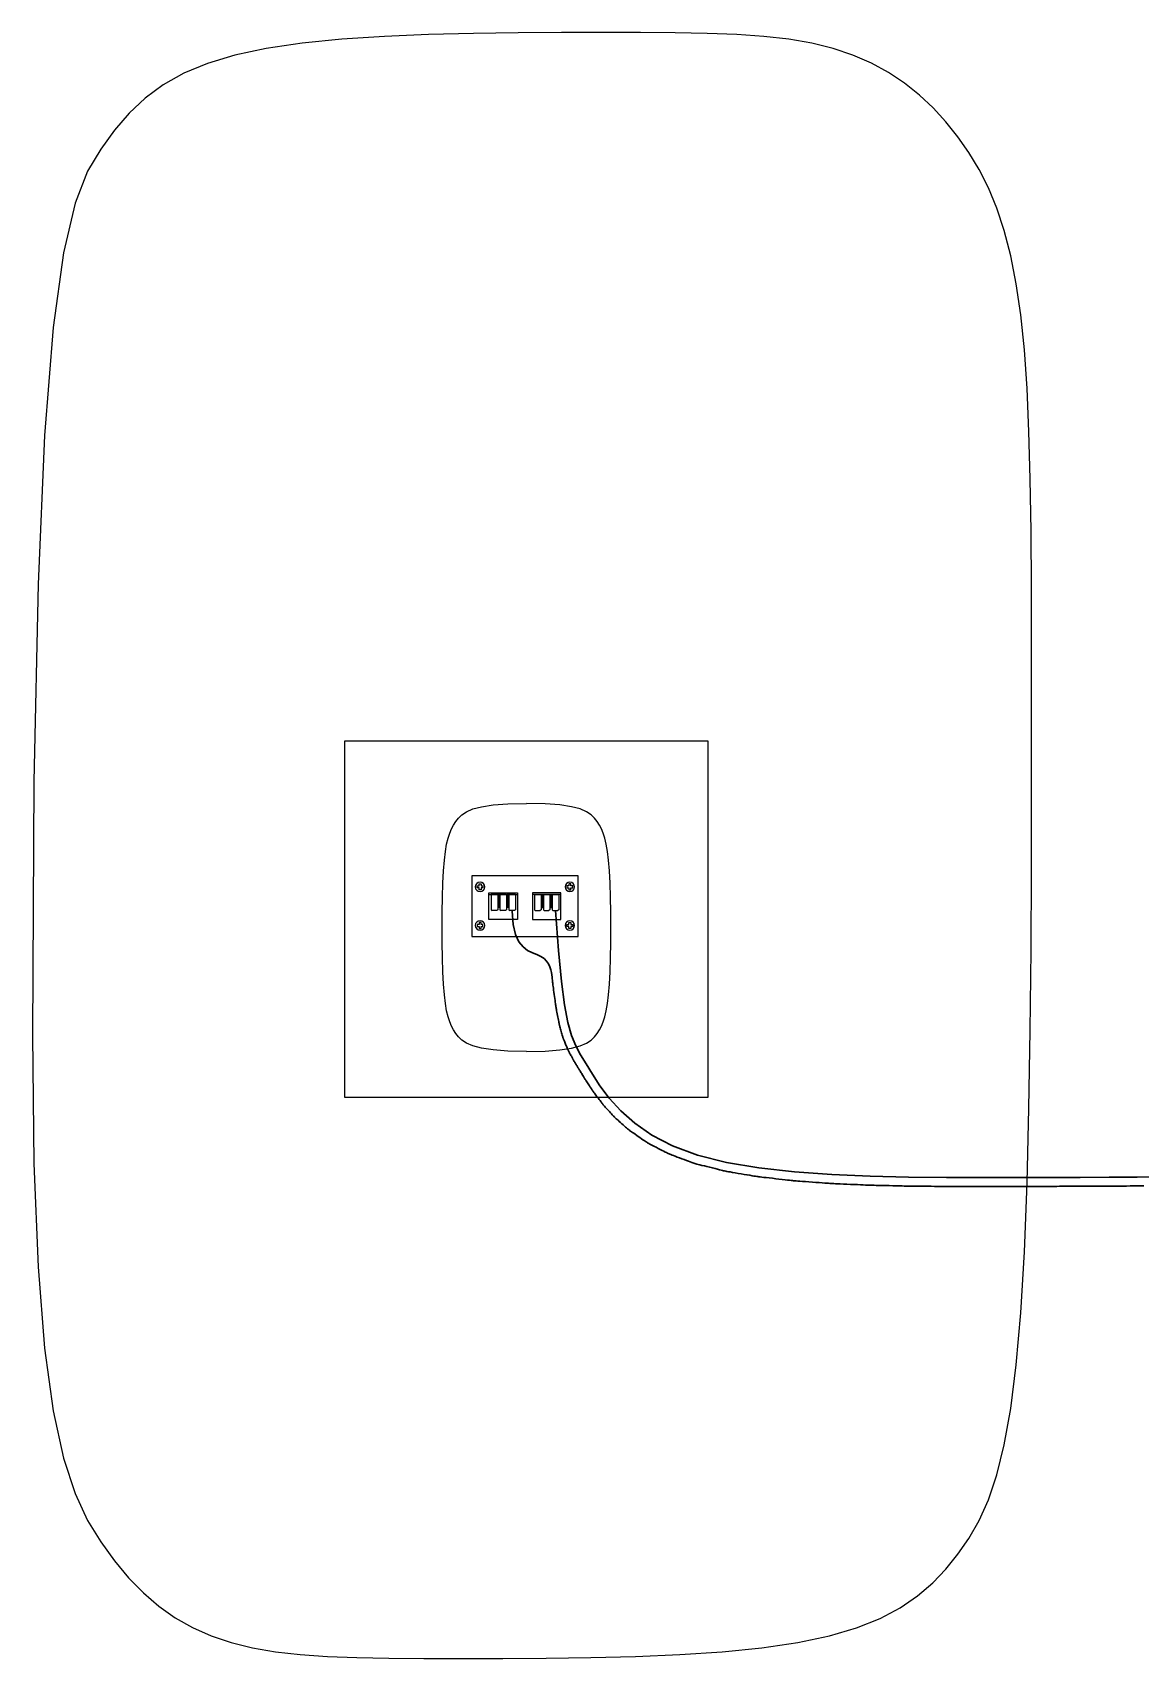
# Model space of a CAD drawing. Header units: millimetres. Extents: x -5041 to 86409, y -5695 to 67109.
# Drawn here: x -5041 to 9406, y 45911 to 67109 of the extents above; entities that cross this region are included whole.
import ezdxf

# ---------------------------------------------------------------- set-up
doc = ezdxf.new("R2010")
doc.units = ezdxf.units.MM
doc.layers.add('LINE_LEFT', color=170, linetype='Continuous')
doc.layers.add('Line_RIGHT', color=1, linetype='Continuous')

# ---------------------------------------------------------------- blocks, each defined once
blk = doc.blocks.new('ligadores- FIJI 6')
for p, q in [((-136.6, 159.6), (-28.4, 159.6)), ((-103.1, 159.6), (-128.2, 159.6)), ((-128.2, 159.6), (-128.2, 101.4)), ((-103.1, 159.6), (-103.1, 101.4)), ((-101.9, 159.6), (-101.9, 110.9)), ((-97, 159.6), (-101.9, 159.6)), ((-97, 159.6), (-97, 110.9)), ((-70, 159.6), (-95, 159.6)), ((-95, 159.6), (-95, 101.4)), ((-70, 159.6), (-70, 101.4)), ((-68, 159.6), (-68, 110.9)), ((-63, 159.6), (-68, 159.6)), ((-63, 159.6), (-63, 110.9)), ((-36, 159.6), (-61, 159.6)), ((-61, 159.6), (-61, 101.4)), ((-36, 159.6), (-36, 101.4)), ((136.6, 159.6), (28.4, 159.6)), ((36, 159.6), (61, 159.6)), ((36, 159.6), (36, 101.4)), ((61, 159.6), (61, 101.4)), ((63, 159.6), (63, 110.9)), ((63, 159.6), (68, 159.6)), ((68, 159.6), (68, 110.9)), ((70, 159.6), (95, 159.6)), ((70, 159.6), (70, 101.4)), ((95, 159.6), (95, 101.4)), ((97, 159.6), (97, 110.9)), ((97, 159.6), (101.9, 159.6)), ((101.9, 159.6), (101.9, 110.9)), ((103.1, 159.6), (128.2, 159.6)), ((103.1, 159.6), (103.1, 101.4)), ((128.2, 159.6), (128.2, 101.4)), ((-128.2, 101.4), (-124.4, 99)), ((-106.9, 99), (-124.4, 99)), ((-103.1, 101.4), (-106.9, 99)), ((-101.9, 110.9), (-101.2, 110.1)), ((-97.7, 110.1), (-101.2, 110.1)), ((-97, 110.9), (-97.7, 110.1)), ((-95, 101.4), (-91.3, 99)), ((-73.7, 99), (-91.3, 99)), ((-70, 101.4), (-73.7, 99)), ((-68, 110.9), (-67.3, 110.1)), ((-63.8, 110.1), (-67.3, 110.1)), ((-63, 110.9), (-63.8, 110.1)), ((-61, 101.4), (-57.3, 99)), ((-39.8, 99), (-57.3, 99)), ((-36, 101.4), (-39.8, 99)), ((36, 101.4), (39.8, 99)), ((39.8, 99), (57.3, 99)), ((61, 101.4), (57.3, 99)), ((63, 110.9), (63.8, 110.1)), ((63.8, 110.1), (67.3, 110.1)), ((68, 110.9), (67.3, 110.1)), ((70, 101.4), (73.7, 99)), ((73.7, 99), (91.3, 99)), ((95, 101.4), (91.3, 99)), ((97, 110.9), (97.7, 110.1)), ((97.7, 110.1), (101.2, 110.1)), ((101.9, 110.9), (101.2, 110.1)), ((103.1, 101.4), (106.9, 99)), ((106.9, 99), (124.4, 99)), ((128.2, 101.4), (124.4, 99))]:
    blk.add_line(p, q)
for points in [[(-201.7, 231.2), (201.7, 231.2), (201.7, 0), (-201.7, 0)], [(-136.6, 166.1), (-28.4, 166.1), (-28.4, 65.1), (-136.6, 65.1)], [(136.6, 166.1), (28.4, 166.1), (28.4, 65.1), (136.6, 65.1)]]:
    blk.add_lwpolyline(points, close=True)
for points in [[(-174.5, 184.9), (-182.1, 184.9), (-182.1, 192.5), (-174.5, 192.5)], [(-174.5, 192.5), (-174.5, 200.1), (-166.9, 200.1), (-166.9, 192.5)], [(-166.9, 192.5), (-159.4, 192.5), (-159.4, 184.9), (-166.9, 184.9)], [(166.9, 192.5), (159.4, 192.5), (159.4, 184.9), (166.9, 184.9)], [(174.5, 192.5), (174.5, 200.1), (166.9, 200.1), (166.9, 192.5)], [(174.5, 184.9), (182.1, 184.9), (182.1, 192.5), (174.5, 192.5)], [(-166.9, 184.9), (-166.9, 177.4), (-174.5, 177.4), (-174.5, 184.9)], [(166.9, 184.9), (166.9, 177.4), (174.5, 177.4), (174.5, 184.9)], [(-174.5, 46.3), (-182.1, 46.3), (-182.1, 38.7), (-174.5, 38.7)], [(-166.9, 46.3), (-166.9, 53.8), (-174.5, 53.8), (-174.5, 46.3)], [(-174.5, 38.7), (-174.5, 31.2), (-166.9, 31.2), (-166.9, 38.7)], [(-166.9, 38.7), (-159.4, 38.7), (-159.4, 46.3), (-166.9, 46.3)], [(166.9, 38.7), (159.4, 38.7), (159.4, 46.3), (166.9, 46.3)], [(166.9, 46.3), (166.9, 53.8), (174.5, 53.8), (174.5, 46.3)], [(174.5, 38.7), (174.5, 31.2), (166.9, 31.2), (166.9, 38.7)], [(174.5, 46.3), (182.1, 46.3), (182.1, 38.7), (174.5, 38.7)]]:
    blk.add_lwpolyline(points)
for centre in [(-170.7, 188.7), (170.7, 188.7), (-170.7, 42.5), (170.7, 42.5)]:
    blk.add_circle(centre, 17.9)
blk = doc.blocks.new('Fiji 6- costas')
for points in [[(6421, -2079), (6402, -3754), (6348, -5100), (6263, -6160), (6151, -6977), (6018, -7595), (5867, -8056), (5703, -8405), (5530, -8685), (5352, -8932), (5168, -9153), (4976, -9350), (4774, -9523), (4560, -9674), (4333, -9803), (4091, -9910), (3832, -9998), (3554, -10066), (3254, -10118), (2929, -10155), (2576, -10179), (2192, -10194), (1774, -10202), (1319, -10205), (824, -10205), (289, -10205), (-276, -10202), (-858, -10194), (-1443, -10179), (-2019, -10155), (-2573, -10118), (-3090, -10066), (-3559, -9998), (-3970, -9911), (-4325, -9805), (-4630, -9682), (-4893, -9543), (-5120, -9389), (-5317, -9221), (-5489, -9040), (-5645, -8847), (-5789, -8640), (-5921, -8408), (-6043, -8137), (-6152, -7813), (-6249, -7421), (-6334, -6948), (-6406, -6378), (-6466, -5699), (-6512, -4902), (-6547, -4005), (-6572, -3035), (-6589, -2016), (-6599, -974), (-6605, 67), (-6607, 1081), (-6607, 2042), (-6607, 2932), (-6605, 3747), (-6599, 4493), (-6589, 5174), (-6572, 5792), (-6547, 6351), (-6512, 6856), (-6466, 7311), (-6406, 7718), (-6334, 8083), (-6249, 8410), (-6152, 8704), (-6043, 8969), (-5921, 9209), (-5789, 9429), (-5645, 9634), (-5490, 9828), (-5324, 10009), (-5144, 10177), (-4951, 10331), (-4742, 10470), (-4518, 10593), (-4277, 10699), (-4018, 10786), (-3740, 10854), (-3439, 10906), (-3114, 10942), (-2761, 10967), (-2377, 10982), (-1960, 10990), (-1505, 10992), (-1010, 10993), (-475, 10992), (90, 10990), (672, 10982), (1257, 10967), (1833, 10942), (2387, 10906), (2905, 10854), (3374, 10786), (3784, 10698), (4140, 10591), (4448, 10462), (4716, 10311), (4951, 10138), (5160, 9941), (5351, 9719), (5530, 9473), (5703, 9184), (5867, 8767), (6018, 8122), (6151, 7147), (6263, 5740), (6348, 3802), (6402, 1229), (6421, -2079)], [(-20, -2292), (-263, -2287), (-456, -2272), (-606, -2249), (-719, -2219), (-802, -2183), (-862, -2143), (-906, -2100), (-940, -2055), (-970, -2010), (-997, -1961), (-1021, -1905), (-1043, -1839), (-1061, -1761), (-1077, -1665), (-1090, -1551), (-1101, -1413), (-1110, -1251), (-1116, -1070), (-1119, -875), (-1121, -674), (-1119, -474), (-1116, -279), (-1110, -98), (-1101, 64), (-1090, 202), (-1077, 317), (-1061, 412), (-1043, 490), (-1021, 556), (-997, 612), (-970, 661), (-940, 706), (-906, 751), (-862, 794), (-802, 834), (-719, 870), (-606, 900), (-456, 923), (-263, 938), (-20, 943)], [(-20, -2292), (223, -2287), (416, -2272), (565, -2249), (678, -2219), (762, -2183), (822, -2143), (866, -2100), (900, -2055), (930, -2010), (957, -1961), (981, -1905), (1002, -1839), (1021, -1761), (1037, -1665), (1050, -1551), (1061, -1413), (1069, -1251), (1075, -1070), (1079, -875), (1080, -674), (1079, -474), (1075, -279), (1069, -98), (1061, 64), (1050, 202), (1037, 317), (1021, 412), (1002, 490), (981, 556), (957, 612), (930, 661), (900, 706), (866, 751), (822, 794), (762, 834), (678, 870), (565, 900), (416, 923), (223, 938), (-20, 943)]]:
    blk.add_lwpolyline(points)
blk.add_lwpolyline([(-2391, 1756), (2351, 1756), (2351, -2885), (-2391, -2885)], close=True)
at = {"xscale": 3.433652804033575, "yscale": 3.433652804033575, "zscale": 3.433652804033575}
blk.add_blockref('ligadores- FIJI 6', (0, -794), dxfattribs=at)

msp = doc.modelspace()

# ---------------------------------------------------------------- linework, layer by layer
at = {"layer": 'Line_RIGHT', "color": 7, "lineweight": 30}
msp.add_lwpolyline([(1213.369, 55653.732), (1226.226, 55481.782), (1256.89, 55351.633), (1301.296, 55256.42), (1355.379, 55189.28), (1415.073, 55143.351), (1476.315, 55111.767), (1535.038, 55087.667), (1587.178, 55064.187), (1629.556, 55035.867), (1662.542, 55002.864), (1687.39, 54966.737), (1705.355, 54929.048), (1717.695, 54891.357), (1725.663, 54855.224), (1730.515, 54822.21), (1733.506, 54793.874), (1735.71, 54771.289), (1737.463, 54753.574), (1738.92, 54739.357), (1740.237, 54727.269), (1741.568, 54715.94), (1743.067, 54703.999), (1744.89, 54690.076), (1747.192, 54672.801), (1750.074, 54651.228), (1753.432, 54626.109), (1757.11, 54598.62), (1760.949, 54569.936), (1764.792, 54541.233), (1768.483, 54513.687), (1771.865, 54488.474), (1774.78, 54466.769), (1777.124, 54449.383), (1779.007, 54435.66), (1780.59, 54424.582), (1782.036, 54415.128), (1783.508, 54406.278), (1785.166, 54397.011), (1787.174, 54386.308), (1789.694, 54373.148), (1792.833, 54356.826), (1796.48, 54337.89), (1800.468, 54317.203), (1804.633, 54295.629), (1808.807, 54274.029), (1812.825, 54253.268), (1816.52, 54234.209), (1819.728, 54217.713), (1822.337, 54204.377), (1824.464, 54193.724), (1826.282, 54185.008), (1827.964, 54177.487), (1829.682, 54170.414), (1831.609, 54163.046), (1833.917, 54154.638), (1836.778, 54144.446), (1840.309, 54131.953), (1844.388, 54117.559), (1848.837, 54101.89), (1853.48, 54085.575), (1858.137, 54069.241), (1862.631, 54053.515), (1866.784, 54039.025), (1870.418, 54026.398), (1873.415, 54016.066), (1875.902, 54007.675), (1878.063, 54000.677), (1880.086, 53994.523), (1882.156, 53988.662), (1884.459, 53982.547), (1887.181, 53975.629), (1890.509, 53967.357), (1894.564, 53957.354), (1899.215, 53945.928), (1904.265, 53933.556), (1909.518, 53920.716), (1914.778, 53907.886), (1919.849, 53895.545), (1924.536, 53884.17), (1928.641, 53874.24), (1932.036, 53866.078), (1934.864, 53859.393), (1937.331, 53853.74), (1939.648, 53848.672), (1942.024, 53843.743), (1944.666, 53838.508), (1947.784, 53832.522), (1951.587, 53825.338), (1956.211, 53816.655), (1961.501, 53806.751), (1967.228, 53796.048), (1973.166, 53784.968), (1979.086, 53773.934), (1984.76, 53763.368), (1989.961, 53753.692), (1994.462, 53745.329), (1998.112, 53738.556), (2001.084, 53733.081), (2003.625, 53728.465), (2005.987, 53724.272), (2008.417, 53720.064), (2011.167, 53715.403), (2014.485, 53709.852), (2018.62, 53702.974), (2023.736, 53694.479), (2029.648, 53684.67), (2036.082, 53673.997), (2042.768, 53662.91), (2049.433, 53651.861), (2055.804, 53641.299), (2061.61, 53631.675), (2066.579, 53623.44), (2070.533, 53616.886), (2073.677, 53611.678), (2076.309, 53607.321), (2078.729, 53603.321), (2081.235, 53599.185), (2084.126, 53594.419), (2087.701, 53588.529), (2092.259, 53581.022), (2097.997, 53571.572), (2104.7, 53560.534), (2112.052, 53548.428), (2119.734, 53535.778), (2127.43, 53523.106), (2134.823, 53510.934), (2141.596, 53499.784), (2147.432, 53490.179), (2152.124, 53482.463), (2155.908, 53476.267), (2159.128, 53471.043), (2162.13, 53466.243), (2165.259, 53461.32), (2168.861, 53455.726), (2173.281, 53448.915), (2178.865, 53440.337), (2185.837, 53429.633), (2193.946, 53417.188), (2202.818, 53403.575), (2212.082, 53389.364), (2221.365, 53375.128), (2230.295, 53361.44), (2238.499, 53348.871), (2245.604, 53337.994), (2251.37, 53329.188), (2256.077, 53322.06), (2260.135, 53316.026), (2263.956, 53310.501), (2267.952, 53304.899), (2272.533, 53298.636), (2278.111, 53291.128), (2285.097, 53281.787), (2293.758, 53270.229), (2303.788, 53256.854), (2314.736, 53242.264), (2326.154, 53227.059), (2337.589, 53211.84), (2348.593, 53197.205), (2358.715, 53183.757), (2367.505, 53172.094), (2374.671, 53162.617), (2380.556, 53154.923), (2385.66, 53148.408), (2390.484, 53142.467), (2395.53, 53136.496), (2401.298, 53129.892), (2408.288, 53122.051), (2417.003, 53112.368), (2427.767, 53100.442), (2440.204, 53086.681), (2453.762, 53071.694), (2467.89, 53056.092), (2482.036, 53040.483), (2495.648, 53025.478), (2508.174, 53011.687), (2519.063, 52999.72), (2527.958, 52989.984), (2535.278, 52982.077), (2541.638, 52975.396), (2547.651, 52969.336), (2553.933, 52963.293), (2561.097, 52956.664), (2569.758, 52948.844), (2580.53, 52939.229), (2593.812, 52927.417), (2609.142, 52913.806), (2625.842, 52898.996), (2643.236, 52883.589), (2660.644, 52868.185), (2677.391, 52853.383), (2692.799, 52839.784), (2706.19, 52827.988), (2717.124, 52818.399), (2726.117, 52810.628), (2733.92, 52804.091), (2741.287, 52798.203), (2748.968, 52792.379), (2757.717, 52786.035), (2768.285, 52778.585), (2781.426, 52769.444), (2797.628, 52758.221), (2816.326, 52745.294), (2836.692, 52731.234), (2857.897, 52716.612), (2879.113, 52702), (2899.51, 52687.968), (2918.262, 52675.087), (2934.538, 52663.929), (2947.803, 52654.879), (2958.68, 52647.577), (2968.086, 52641.477), (2976.939, 52636.035), (2986.153, 52630.703), (2996.646, 52624.936), (3009.334, 52618.189), (3025.133, 52609.915), (3044.639, 52599.748), (3067.167, 52588.03), (3091.711, 52575.283), (3117.265, 52562.028), (3142.823, 52548.786), (3167.379, 52536.079), (3189.928, 52524.428), (3209.464, 52514.355), (3225.332, 52506.212), (3238.289, 52499.683), (3249.44, 52494.282), (3259.893, 52489.525), (3270.756, 52484.925), (3283.134, 52479.997), (3298.136, 52474.257), (3316.868, 52467.219), (3340.051, 52458.553), (3366.861, 52448.554), (3396.086, 52437.672), (3426.515, 52426.355), (3456.937, 52415.053), (3486.141, 52404.217), (3512.916, 52394.296), (3536.05, 52385.739), (3554.755, 52378.854), (3569.93, 52373.378), (3582.896, 52368.906), (3594.974, 52365.031), (3607.487, 52361.349), (3621.754, 52357.454), (3639.098, 52352.941), (3660.839, 52347.405), (3687.84, 52340.567), (3719.124, 52332.662), (3753.255, 52324.049), (3788.798, 52315.09), (3824.315, 52306.145), (3858.373, 52297.576), (3889.533, 52289.743), (3916.362, 52283.008), (3937.917, 52277.618), (3955.238, 52273.366), (3969.86, 52269.933), (3983.317, 52266.999), (3997.143, 52264.245), (4012.872, 52261.352), (4032.039, 52257.999), (4056.179, 52253.867), (4086.298, 52248.736), (4121.292, 52242.782), (4159.529, 52236.284), (4199.378, 52229.516), (4239.206, 52222.756), (4277.383, 52216.281), (4312.277, 52210.366), (4342.255, 52205.288), (4366.243, 52201.238), (4385.391, 52198.062), (4401.407, 52195.521), (4415.998, 52193.374), (4430.872, 52191.383), (4447.735, 52189.306), (4468.295, 52186.906), (4494.26, 52183.941), (4526.754, 52180.246), (4564.579, 52175.949), (4605.953, 52171.253), (4649.095, 52166.358), (4692.223, 52161.466), (4733.556, 52156.781), (4771.313, 52152.502), (4803.713, 52148.833), (4829.576, 52145.912), (4850.134, 52143.633), (4867.22, 52141.824), (4882.669, 52140.316), (4898.313, 52138.938), (4915.986, 52137.52), (4937.521, 52135.892), (4964.753, 52133.883), (4998.895, 52131.376), (5038.682, 52128.456), (5082.229, 52125.262), (5127.651, 52121.931), (5173.063, 52118.602), (5216.581, 52115.414), (5256.32, 52112.503), (5290.394, 52110.008), (5317.552, 52108.025), (5339.076, 52106.485), (5356.879, 52105.274), (5372.877, 52104.281), (5388.983, 52103.393), (5407.112, 52102.499), (5429.179, 52101.486), (5457.098, 52100.242), (5492.14, 52098.688), (5533.006, 52096.877), (5577.751, 52094.895), (5624.432, 52092.828), (5671.106, 52090.761), (5715.829, 52088.782), (5756.657, 52086.975), (5791.649, 52085.428), (5819.507, 52084.2), (5841.536, 52083.25), (5859.685, 52082.514), (5875.905, 52081.924), (5892.146, 52081.415), (5910.361, 52080.921), (5932.498, 52080.375), (5960.51, 52079.712), (5995.695, 52078.884), (6036.747, 52077.919), (6081.708, 52076.862), (6128.621, 52075.76), (6175.528, 52074.658), (6220.471, 52073.603), (6261.493, 52072.64), (6296.636, 52071.815), (6324.592, 52071.162), (6346.654, 52070.66), (6364.765, 52070.279), (6380.868, 52069.986), (6396.907, 52069.749), (6414.823, 52069.535), (6436.56, 52069.314), (6464.06, 52069.052), (6498.623, 52068.727), (6538.963, 52068.347), (6583.155, 52067.931), (6629.269, 52067.497), (6675.378, 52067.063), (6719.553, 52066.648), (6759.866, 52066.269), (6794.39, 52065.945), (6821.833, 52065.688), (6843.45, 52065.494), (6861.132, 52065.351), (6876.77, 52065.251), (6892.257, 52065.181), (6909.483, 52065.132), (6930.34, 52065.094), (6956.72, 52065.056), (6989.889, 52065.01), (7028.617, 52064.956), (7071.05, 52064.897), (7115.332, 52064.835), (7159.611, 52064.774), (7202.029, 52064.715), (7240.734, 52064.661), (7273.871, 52064.615), (7300.193, 52064.579), (7320.894, 52064.553), (7337.773, 52064.538), (7352.631, 52064.533), (7367.271, 52064.538), (7383.492, 52064.553), (7403.096, 52064.579), (7427.883, 52064.615), (7459.064, 52064.661), (7495.483, 52064.714), (7535.393, 52064.773), (7577.049, 52064.834), (7618.703, 52064.895), (7658.61, 52064.954), (7695.023, 52065.007), (7726.195, 52065.053), (7750.954, 52065.09), (7770.421, 52065.12), (7786.289, 52065.147), (7800.254, 52065.175), (7814.011, 52065.208), (7829.253, 52065.25), (7847.674, 52065.304), (7870.971, 52065.374), (7900.28, 52065.462), (7934.517, 52065.565), (7972.037, 52065.678), (8011.2, 52065.796), (8050.362, 52065.914), (8087.882, 52066.027), (8122.116, 52066.13), (8151.423, 52066.218), (8174.7, 52066.288), (8193.006, 52066.344), (8207.936, 52066.392), (8221.091, 52066.437), (8234.065, 52066.486), (8248.459, 52066.543), (8265.869, 52066.614), (8287.893, 52066.706), (8315.726, 52066.822), (8348.958, 52066.962), (8386.774, 52067.121), (8428.361, 52067.298), (8472.905, 52067.489), (8519.593, 52067.692), (8567.61, 52067.903), (8616.144, 52068.12), (8664.518, 52068.34), (8712.601, 52068.562), (8760.402, 52068.787), (8807.927, 52069.013), (8855.184, 52069.24), (8902.179, 52069.468), (8948.92, 52069.696), (8995.414, 52069.924), (9041.669, 52070.152), (9087.69, 52070.378), (9133.487, 52070.603), (9179.066, 52070.827), (9224.434, 52071.048), (9269.599, 52071.266), (9314.567, 52071.482), (9359.348, 52071.693), (9403.946, 52071.901), (9448.371, 52072.105)], dxfattribs=at)
at = {"layer": 'Line_RIGHT', "color": 1, "lineweight": 30}
msp.add_lwpolyline([(1776.983, 55662.331), (1815.803, 55141.964), (1855.002, 54738.499), (1895.996, 54432.132), (1940.199, 54203.055), (1989.024, 54031.463), (2043.887, 53897.55), (2106.2, 53781.51), (2177.38, 53663.536), (2259.606, 53528.121), (2358.124, 53376.959), (2478.947, 53216.038), (2628.087, 53051.349), (2811.556, 52888.884), (3035.366, 52734.632), (3305.53, 52594.585), (3628.06, 52474.733), (4006.113, 52379.54), (4431.427, 52307.362), (4892.884, 52255.03), (5379.368, 52219.373), (5879.759, 52197.22), (6382.942, 52185.402), (6877.799, 52180.749), (7353.212, 52180.09), (7800.553, 52180.746), (8221.153, 52182.013), (8618.832, 52183.673), (8997.41, 52185.513), (9360.708, 52187.318), (9712.545, 52188.873)], dxfattribs=at)

# ---------------------------------------------------------------- block references
at = {"layer": 'LINE_LEFT', "lineweight": 100, "xscale": -1}
msp.add_blockref('Fiji 6- costas', (1379.963, 56116.433), dxfattribs=at)

doc.saveas('drawing.dxf')
